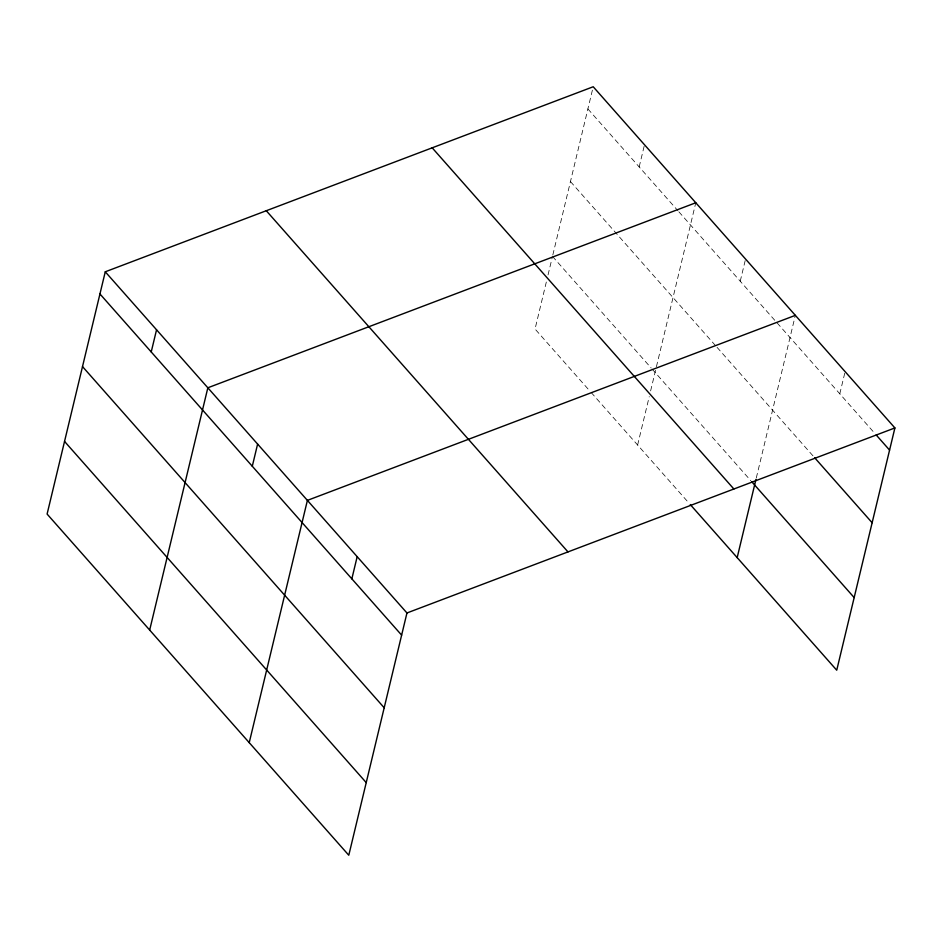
<?xml version="1.0" encoding="UTF-8"?>
<svg xmlns="http://www.w3.org/2000/svg" width="942" height="942" viewBox="0 0 942 942"><rect width="100%" height="100%" fill="white"/><g stroke="black" fill="none" stroke-linecap="round" stroke-linejoin="round"><path stroke-width="0.71" stroke-dasharray="4.71 3.53" d="M546.325 282.035L535.044 329.029L590.198 391.413M548.032 274.911L552.142 257.825M552.824 254.988L593.213 86.758M639.171 166.934L644.493 144.762M637.616 445.036L649.25 396.606M650.616 390.906L656.079 368.157M656.409 366.756L695.785 202.765M740.235 281.222L745.558 259.062M756.308 477.924L795.342 315.358M839.793 393.815L844.786 373.032M587.89 108.931L677.887 210.702M678.852 211.797L874.258 432.79M570.452 181.559L716.097 346.279M717.062 347.363L813.747 456.705M552.483 256.401L651.181 368.016M652.158 369.111L750.786 480.655M591.176 392.496L689.308 503.487"/><path stroke-width="1.41" d="M105.269 271.791L47.1 514.061L348.787 855.242L406.956 612.971L105.269 271.791L593.213 86.758L894.9 427.939L836.731 670.209L690.274 504.571M151.226 351.955L156.549 329.794M149.672 630.057L207.841 387.786L695.785 202.765M252.291 466.255L257.613 444.082M249.23 742.649L307.398 500.379L795.342 315.358M351.849 578.847L357.171 556.675M737.174 557.617L755.967 479.337M406.956 612.971L894.9 427.939M876.178 434.957L889.578 450.111M814.7 457.788L872.139 522.739M751.74 481.739L854.17 597.581M432.19 147.823L733.877 489.004M266.28 210.725L567.979 551.906M99.946 293.963L401.633 635.144M82.507 366.591L384.195 707.772M64.539 441.421L366.226 782.602"/></g></svg>
